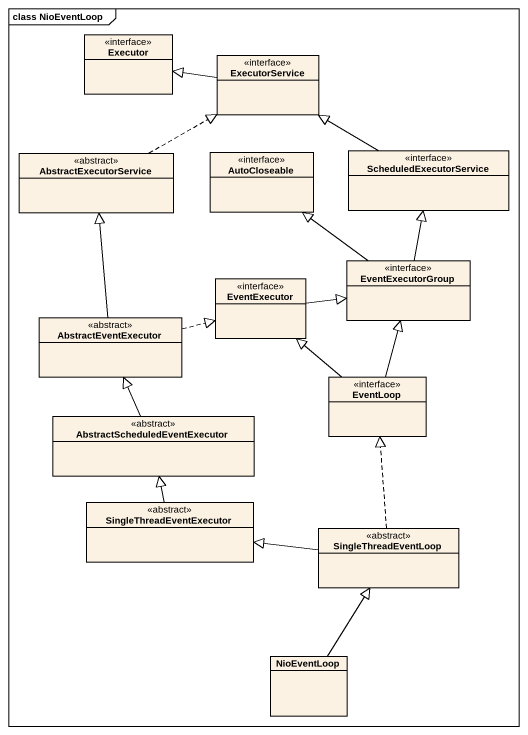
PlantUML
@startuml
mainframe class NioEventLoop
hide circle
hide empty members
class Executor <<interface>>
class ExecutorService <<interface>>
class AbstractExecutorService <<abstract>>
class AutoCloseable <<interface>>
class ScheduledExecutorService <<interface>>
class EventExecutorGroup <<interface>>
class EventExecutor <<interface>>
class AbstractEventExecutor <<abstract>>
class EventLoop <<interface>>
class "AbstractScheduledEventExecutor" as AbstractScheduledEventExecut <<abstract>>
class SingleThreadEventExecutor <<abstract>>
class SingleThreadEventLoop <<abstract>>
class NioEventLoop
ExecutorService -left-|> Executor
AbstractExecutorService .right.|> ExecutorService
ScheduledExecutorService -left-|> ExecutorService
EventExecutorGroup -up-|> AutoCloseable
EventExecutorGroup -up-|> ScheduledExecutorService
EventExecutor -right-|> EventExecutorGroup
AbstractEventExecutor -up-|> AbstractExecutorService
AbstractEventExecutor .right.|> EventExecutor
EventLoop -up-|> EventExecutorGroup
EventLoop -up-|> EventExecutor
AbstractScheduledEventExecut -up-|> AbstractEventExecutor
SingleThreadEventExecutor -up-|> AbstractScheduledEventExecut
SingleThreadEventLoop .up.|> EventLoop
SingleThreadEventLoop -left-|> SingleThreadEventExecutor
NioEventLoop -up-|> SingleThreadEventLoop
@enduml
